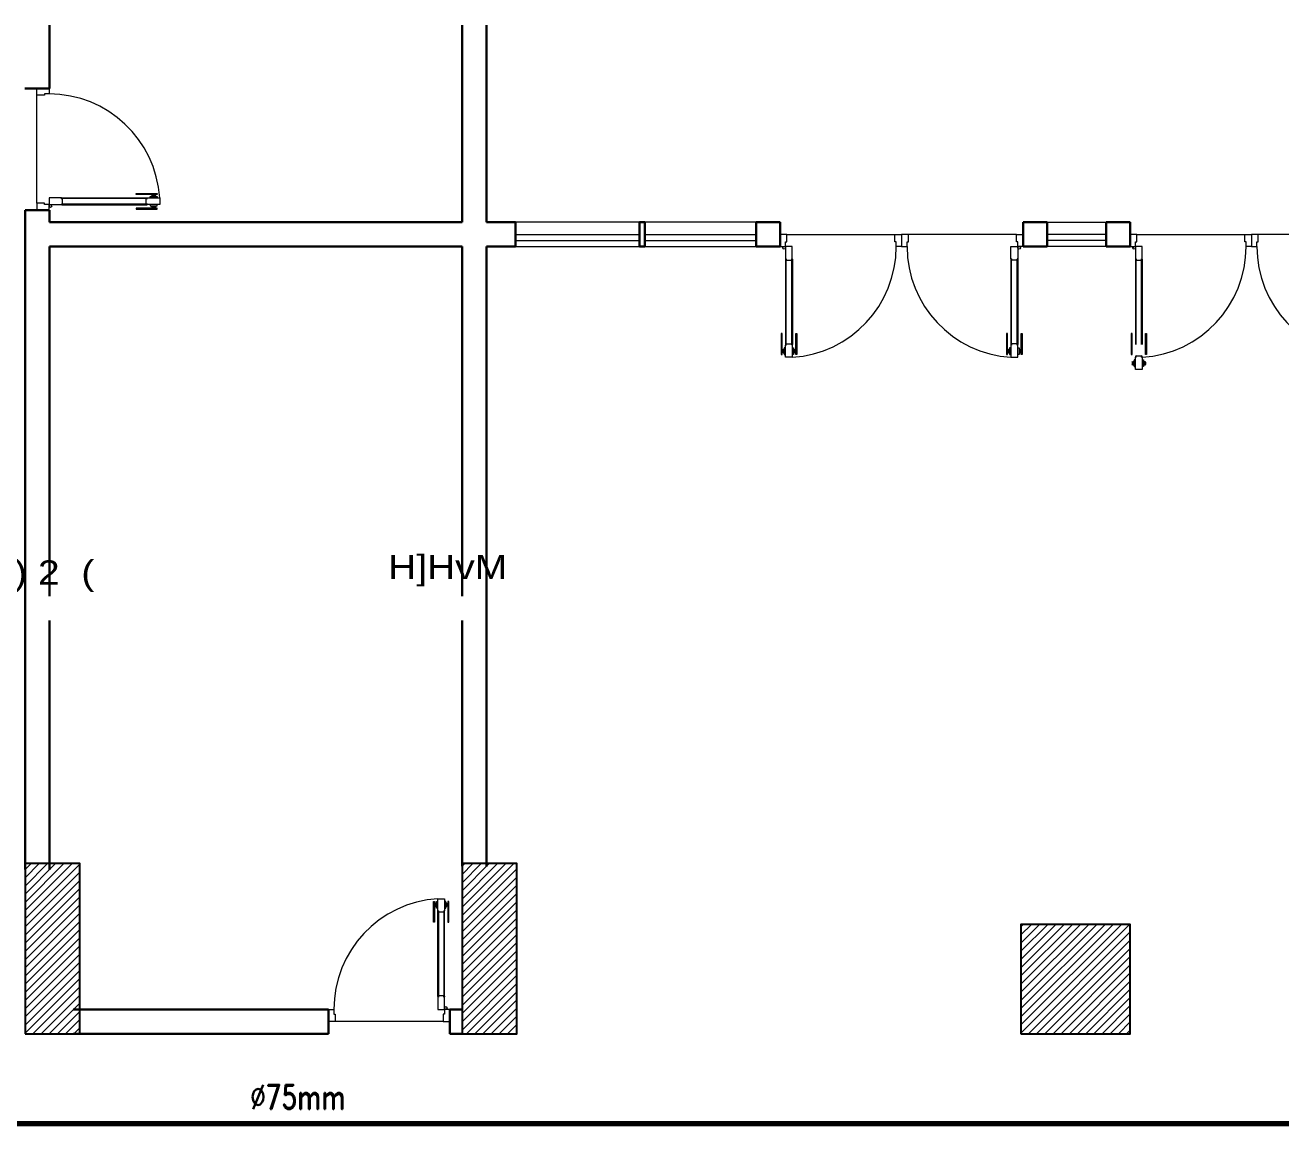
# Model space of a CAD drawing. Extents: x 800 to 995, y 398 to 804.
# Drawn here: x 881.89 to 892.23, y 787.97 to 797.01 of the extents above; entities that cross this region are included whole.
import ezdxf

# ---------------------------------------------------------------- set-up
doc = ezdxf.new("R2010")
doc.units = 0
doc.header["$MEASUREMENT"] = 0
for name, color, linetype, lineweight in [('Column', 6, 'CONTINUOUS', 25), ('DOOR', 30, 'CONTINUOUS', 9), ('hatch', 252, 'CONTINUOUS', 9), ('P-C-WATER', 5, 'CONTINUOUS', 70), ('P-TEXT', 1, 'CONTINUOUS', 25), ('text', 72, 'CONTINUOUS', 15), ('Wall', 252, 'CONTINUOUS', 30), ('WINDOW', 252, 'CONTINUOUS', 5)]:
    doc.layers.add(name, color=color, linetype=linetype, lineweight=lineweight)
doc.styles.add('ROMANC', font='romand.shx')
doc.styles.add('SOSA2', font='SOSA.shx', dxfattribs={"width": 0.8})
pattern_1 = [(45, (1091.292394, 461.191326), (-0.0336759605, 0.0336759605), [])]

msp = doc.modelspace()

# ---------------------------------------------------------------- hatches: boundary and pattern name
at = {"layer": 'hatch'}
h = msp.add_hatch(dxfattribs=at)
h.set_pattern_fill('ANSI31', color=252, scale=0.015, style=0)
h.set_pattern_definition(pattern_1)
h.paths.add_polyline_path([(881.888, 788.713), (882.338, 788.713), (882.338, 790.113), (881.888, 790.113)])
h = msp.add_hatch(dxfattribs=at)
h.set_pattern_fill('ANSI31', color=252, scale=0.015, style=0)
h.set_pattern_definition(pattern_1)
h.paths.add_polyline_path([(885.485, 788.713), (885.935, 788.713), (885.935, 790.113), (885.485, 790.113)])
h = msp.add_hatch(dxfattribs=at)
h.set_pattern_fill('ANSI31', color=252, scale=0.015, style=0)
h.set_pattern_definition([(45, (1117.517394, 466.491326), (-0.0336759605, 0.0336759605), [])])
h.paths.add_polyline_path([(890.085, 788.713), (890.985, 788.713), (890.985, 789.613), (890.085, 789.613)])

# ---------------------------------------------------------------- linework, layer by layer
at = {"layer": 'Column', "color": 252}
for points in [[(881.888, 788.713), (882.338, 788.713), (882.338, 790.113), (881.888, 790.113)], [(885.485, 788.713), (885.935, 788.713), (885.935, 790.113), (885.485, 790.113)], [(890.085, 788.713), (890.985, 788.713), (890.985, 789.613), (890.085, 789.613)]]:
    msp.add_lwpolyline(points, close=True, dxfattribs=at)
at = {"layer": 'DOOR', "color": 251}
for p, q in [((881.985, 795.547), (881.985, 796.436)), ((885.33, 788.813), (884.441, 788.813))]:
    msp.add_line(p, q, dxfattribs=at)
at = {"layer": 'DOOR', "color": 252}
for p, q in [((882.191, 795.592), (882.891, 795.592)), ((882.891, 795.587), (882.191, 795.587)), ((882.891, 795.54), (882.191, 795.54)), ((882.191, 795.535), (882.891, 795.535)), ((888.103, 795.291), (888.103, 795.191)), ((888.159, 795.291), (888.103, 795.291)), ((888.159, 795.291), (889.048, 795.291)), ((888.159, 795.229), (888.159, 795.291)), ((889.048, 795.229), (889.048, 795.291)), ((889.048, 795.291), (889.103, 795.291)), ((889.103, 795.291), (889.103, 795.191)), ((889.159, 795.291), (889.103, 795.291)), ((889.103, 795.291), (889.103, 795.191)), ((890.048, 795.291), (889.159, 795.291)), ((889.159, 795.229), (889.159, 795.291)), ((890.048, 795.229), (890.048, 795.291)), ((890.048, 795.291), (890.103, 795.291)), ((890.103, 795.291), (890.103, 795.191)), ((890.984, 795.291), (890.984, 795.191)), ((891.039, 795.291), (890.984, 795.291)), ((891.039, 795.291), (891.928, 795.291)), ((891.039, 795.229), (891.039, 795.291)), ((891.928, 795.229), (891.928, 795.291)), ((891.928, 795.291), (891.984, 795.291)), ((891.984, 795.291), (891.984, 795.191)), ((892.039, 795.291), (891.984, 795.291)), ((891.984, 795.291), (891.984, 795.191)), ((892.928, 795.291), (892.039, 795.291)), ((892.039, 795.229), (892.039, 795.291)), ((888.103, 795.191), (888.148, 795.191)), ((888.148, 795.191), (888.148, 795.229)), ((888.148, 795.229), (888.159, 795.229)), ((888.203, 795.191), (888.148, 795.191)), ((888.148, 795.191), (888.148, 795.091)), ((888.203, 795.091), (888.203, 795.191)), ((889.059, 795.229), (889.048, 795.229)), ((889.059, 795.191), (889.059, 795.229)), ((889.103, 795.191), (889.059, 795.191)), ((889.103, 795.191), (889.148, 795.191)), ((889.148, 795.191), (889.148, 795.229)), ((889.148, 795.229), (889.159, 795.229)), ((890.003, 795.091), (890.003, 795.191)), ((890.003, 795.191), (890.059, 795.191)), ((890.059, 795.229), (890.048, 795.229)), ((890.059, 795.191), (890.059, 795.229)), ((890.059, 795.191), (890.059, 795.091)), ((890.103, 795.191), (890.059, 795.191)), ((890.984, 795.191), (891.028, 795.191)), ((891.009, 795.191), (891.009, 795.181)), ((891.028, 795.191), (891.028, 795.229)), ((891.028, 795.229), (891.039, 795.229)), ((891.084, 795.191), (891.028, 795.191)), ((891.028, 795.191), (891.028, 795.091)), ((891.084, 795.091), (891.084, 795.191)), ((891.939, 795.229), (891.928, 795.229)), ((891.939, 795.191), (891.939, 795.229)), ((891.984, 795.191), (891.939, 795.191)), ((891.984, 795.191), (892.028, 795.191)), ((892.028, 795.191), (892.028, 795.229)), ((892.028, 795.229), (892.039, 795.229)), ((888.147, 795.086), (888.147, 794.386)), ((888.148, 795.091), (888.152, 795.091)), ((888.152, 795.091), (888.152, 795.08)), ((888.152, 795.091), (888.152, 795.081)), ((888.152, 794.386), (888.152, 795.086)), ((888.152, 795.08), (888.199, 795.08)), ((888.199, 795.08), (888.199, 795.091)), ((888.199, 795.091), (888.203, 795.091)), ((888.199, 795.091), (888.199, 795.081)), ((888.199, 794.386), (888.199, 795.086)), ((888.204, 795.086), (888.204, 794.386)), ((890.008, 795.091), (890.003, 795.091)), ((890.003, 795.086), (890.003, 794.386)), ((890.008, 795.08), (890.008, 795.091)), ((890.008, 795.091), (890.008, 795.081)), ((890.008, 794.386), (890.008, 795.086)), ((890.054, 795.08), (890.008, 795.08)), ((890.054, 795.091), (890.054, 795.08)), ((890.059, 795.091), (890.054, 795.091)), ((890.054, 795.091), (890.054, 795.081)), ((890.054, 794.386), (890.054, 795.086)), ((890.059, 795.086), (890.059, 794.386)), ((891.028, 795.091), (891.033, 795.091)), ((891.028, 795.086), (891.028, 794.386)), ((891.033, 795.091), (891.033, 795.08)), ((891.033, 794.386), (891.033, 795.086)), ((891.033, 795.08), (891.079, 795.08)), ((891.079, 795.08), (891.079, 795.091)), ((891.079, 795.091), (891.084, 795.091)), ((891.079, 795.091), (891.079, 795.081)), ((891.079, 794.386), (891.079, 795.086)), ((891.084, 795.086), (891.084, 794.386)), ((888.119, 794.475), (888.111, 794.475)), ((888.111, 794.475), (888.111, 794.303)), ((888.119, 794.303), (888.119, 794.475)), ((888.232, 794.475), (888.24, 794.475)), ((888.232, 794.303), (888.232, 794.475)), ((888.24, 794.475), (888.24, 794.303)), ((889.975, 794.475), (889.967, 794.475)), ((889.967, 794.475), (889.967, 794.303)), ((889.975, 794.303), (889.975, 794.475)), ((890.087, 794.475), (890.095, 794.475)), ((890.087, 794.303), (890.087, 794.475)), ((890.095, 794.475), (890.095, 794.303)), ((891, 794.475), (890.992, 794.475)), ((890.992, 794.475), (890.992, 794.303)), ((891, 794.303), (891, 794.475)), ((891.112, 794.475), (891.12, 794.475)), ((891.112, 794.303), (891.112, 794.475)), ((891.12, 794.475), (891.12, 794.303)), ((888.111, 794.303), (888.119, 794.303)), ((888.119, 794.34), (888.119, 794.321)), ((888.125, 794.32), (888.125, 794.341)), ((888.125, 794.341), (888.131, 794.341)), ((888.125, 794.321), (888.125, 794.34)), ((888.131, 794.32), (888.125, 794.32)), ((888.137, 794.348), (888.131, 794.348)), ((888.131, 794.348), (888.131, 794.313)), ((888.131, 794.341), (888.131, 794.32)), ((888.131, 794.313), (888.137, 794.313)), ((888.148, 794.358), (888.137, 794.358)), ((888.137, 794.358), (888.137, 794.303)), ((888.137, 794.303), (888.148, 794.303)), ((888.148, 794.28), (888.148, 794.38)), ((888.148, 794.38), (888.152, 794.38)), ((888.152, 794.381), (888.152, 794.391)), ((888.152, 794.38), (888.152, 794.391)), ((888.152, 794.391), (888.199, 794.391)), ((888.199, 794.381), (888.199, 794.391)), ((888.199, 794.391), (888.199, 794.38)), ((888.199, 794.38), (888.203, 794.38)), ((888.203, 794.38), (888.203, 794.28)), ((888.203, 794.358), (888.214, 794.358)), ((888.214, 794.303), (888.203, 794.303)), ((888.214, 794.358), (888.214, 794.303)), ((888.214, 794.348), (888.22, 794.348)), ((888.22, 794.313), (888.214, 794.313)), ((888.22, 794.348), (888.22, 794.313)), ((888.226, 794.341), (888.22, 794.341)), ((888.22, 794.341), (888.22, 794.32)), ((888.22, 794.32), (888.226, 794.32)), ((888.226, 794.32), (888.226, 794.341)), ((888.226, 794.321), (888.226, 794.34)), ((888.232, 794.34), (888.232, 794.321)), ((888.24, 794.303), (888.232, 794.303)), ((889.967, 794.303), (889.975, 794.303)), ((889.975, 794.34), (889.975, 794.321)), ((889.98, 794.32), (889.98, 794.341)), ((889.98, 794.341), (889.987, 794.341)), ((889.98, 794.321), (889.98, 794.34)), ((889.987, 794.32), (889.98, 794.32)), ((889.992, 794.348), (889.987, 794.348)), ((889.987, 794.348), (889.987, 794.313)), ((889.987, 794.341), (889.987, 794.32)), ((889.987, 794.313), (889.992, 794.313)), ((890.003, 794.358), (889.992, 794.358)), ((889.992, 794.358), (889.992, 794.303)), ((889.992, 794.303), (890.003, 794.303)), ((890.008, 794.38), (890.003, 794.38)), ((890.003, 794.38), (890.003, 794.28)), ((890.008, 794.381), (890.008, 794.391)), ((890.054, 794.391), (890.008, 794.391)), ((890.008, 794.391), (890.008, 794.38)), ((890.054, 794.381), (890.054, 794.391)), ((890.054, 794.38), (890.054, 794.391)), ((890.059, 794.38), (890.054, 794.38)), ((890.059, 794.28), (890.059, 794.38)), ((890.059, 794.358), (890.07, 794.358)), ((890.07, 794.303), (890.059, 794.303)), ((890.07, 794.358), (890.07, 794.303)), ((890.07, 794.348), (890.075, 794.348)), ((890.075, 794.313), (890.07, 794.313)), ((890.075, 794.348), (890.075, 794.313)), ((890.082, 794.341), (890.075, 794.341)), ((890.075, 794.341), (890.075, 794.32)), ((890.075, 794.32), (890.082, 794.32)), ((890.082, 794.32), (890.082, 794.341)), ((890.082, 794.321), (890.082, 794.34)), ((890.087, 794.34), (890.087, 794.321)), ((890.095, 794.303), (890.087, 794.303)), ((890.992, 794.303), (891, 794.303)), ((891.12, 794.303), (891.112, 794.303)), ((888.203, 794.28), (888.148, 794.28)), ((890.003, 794.28), (890.059, 794.28)), ((891, 794.24), (891, 794.221)), ((891.005, 794.22), (891.005, 794.241)), ((891.005, 794.241), (891.012, 794.241)), ((891.005, 794.221), (891.005, 794.24)), ((891.012, 794.22), (891.005, 794.22)), ((891.017, 794.248), (891.012, 794.248)), ((891.012, 794.248), (891.012, 794.213)), ((891.012, 794.241), (891.012, 794.22)), ((891.012, 794.213), (891.017, 794.213)), ((891.028, 794.258), (891.017, 794.258)), ((891.017, 794.258), (891.017, 794.203)), ((891.017, 794.203), (891.028, 794.203)), ((891.028, 794.18), (891.028, 794.28)), ((891.028, 794.28), (891.033, 794.28)), ((891.033, 794.281), (891.033, 794.291)), ((891.033, 794.28), (891.033, 794.291)), ((891.033, 794.291), (891.079, 794.291)), ((891.079, 794.281), (891.079, 794.291)), ((891.079, 794.291), (891.079, 794.28)), ((891.079, 794.28), (891.084, 794.28)), ((891.084, 794.28), (891.084, 794.18)), ((891.084, 794.258), (891.095, 794.258)), ((891.095, 794.203), (891.084, 794.203)), ((891.095, 794.258), (891.095, 794.203)), ((891.095, 794.248), (891.1, 794.248)), ((891.1, 794.213), (891.095, 794.213)), ((891.1, 794.248), (891.1, 794.213)), ((891.107, 794.241), (891.1, 794.241)), ((891.1, 794.241), (891.1, 794.22)), ((891.1, 794.22), (891.107, 794.22)), ((891.107, 794.22), (891.107, 794.241)), ((891.107, 794.221), (891.107, 794.24)), ((891.112, 794.24), (891.112, 794.221)), ((891.084, 794.18), (891.028, 794.18)), ((885.285, 789.019), (885.285, 789.719)), ((885.29, 789.719), (885.29, 789.019)), ((885.336, 789.719), (885.336, 789.019)), ((885.341, 789.019), (885.341, 789.719))]:
    msp.add_line(p, q, dxfattribs=at)
at = {"layer": 'DOOR', "color": 5}
for points in [[(881.985, 796.491), (882.085, 796.491), (882.085, 796.447), (882.047, 796.447), (882.047, 796.436), (881.985, 796.436)], [(881.985, 795.491), (882.085, 795.491), (882.085, 795.536), (882.047, 795.536), (882.047, 795.547), (881.985, 795.547)], [(882.185, 795.54), (882.196, 795.54), (882.196, 795.587), (882.185, 795.587), (882.185, 795.591), (882.085, 795.591), (882.085, 795.591), (882.085, 795.536), (882.185, 795.536)], [(882.896, 795.54), (882.885, 795.54), (882.885, 795.587), (882.896, 795.587), (882.896, 795.591), (882.996, 795.591), (882.996, 795.591), (882.996, 795.536), (882.896, 795.536)], [(885.336, 789.724), (885.336, 789.713), (885.29, 789.713), (885.29, 789.724), (885.285, 789.724), (885.285, 789.824), (885.285, 789.824), (885.341, 789.824), (885.341, 789.724)], [(885.336, 789.013), (885.336, 789.024), (885.29, 789.024), (885.29, 789.013), (885.285, 789.013), (885.285, 788.913), (885.285, 788.913), (885.341, 788.913), (885.341, 789.013)], [(884.385, 788.813), (884.385, 788.913), (884.43, 788.913), (884.43, 788.875), (884.441, 788.875), (884.441, 788.813)], [(885.385, 788.813), (885.385, 788.913), (885.341, 788.913), (885.341, 788.875), (885.33, 788.875), (885.33, 788.813)]]:
    msp.add_lwpolyline(points, close=True, dxfattribs=at)
for points in [[(882.196, 795.587), (882.196, 795.587, 1), (882.186, 795.587)], [(882.886, 795.587), (882.886, 795.587, -1), (882.896, 795.587)], [(882.196, 795.54), (882.196, 795.54, -1), (882.186, 795.54)], [(882.886, 795.54), (882.886, 795.54, 1), (882.896, 795.54)], [(885.29, 789.714), (885.29, 789.714, -1), (885.29, 789.724)], [(885.336, 789.714), (885.336, 789.714, 1), (885.336, 789.724)], [(885.29, 789.024), (885.29, 789.024, 1), (885.29, 789.014)], [(885.336, 789.024), (885.336, 789.024, -1), (885.336, 789.014)]]:
    msp.add_lwpolyline(points, format="xyb", close=True, dxfattribs=at)
at = {"layer": 'DOOR', "color": 1}
for points in [[(882.802, 795.62), (882.802, 795.628), (882.974, 795.628), (882.974, 795.62)], [(882.956, 795.608), (882.956, 795.614), (882.936, 795.614), (882.936, 795.608)], [(882.802, 795.507), (882.802, 795.499), (882.974, 795.499), (882.974, 795.507)], [(882.956, 795.519), (882.956, 795.513), (882.936, 795.513), (882.936, 795.519)], [(885.257, 789.63), (885.249, 789.63), (885.249, 789.802), (885.257, 789.802)], [(885.269, 789.784), (885.262, 789.784), (885.262, 789.764), (885.269, 789.764)], [(885.357, 789.784), (885.364, 789.784), (885.364, 789.764), (885.357, 789.764)], [(885.369, 789.63), (885.377, 789.63), (885.377, 789.802), (885.369, 789.802)]]:
    msp.add_lwpolyline(points, close=True, dxfattribs=at)
at = {"layer": 'DOOR', "color": 5}
for points in [[(882.918, 795.591), (882.918, 795.602), (882.974, 795.602), (882.974, 795.591)], [(885.285, 789.747), (885.274, 789.747), (885.274, 789.802), (885.285, 789.802)]]:
    msp.add_lwpolyline(points, dxfattribs=at)
at = {"layer": 'DOOR', "color": 1}
for points in [[(882.929, 795.602), (882.929, 795.608), (882.963, 795.608), (882.963, 795.602)], [(882.918, 795.536), (882.918, 795.525), (882.974, 795.525), (882.974, 795.536)], [(882.929, 795.525), (882.929, 795.519), (882.963, 795.519), (882.963, 795.525)], [(885.274, 789.757), (885.269, 789.757), (885.269, 789.791), (885.274, 789.791)], [(885.341, 789.747), (885.352, 789.747), (885.352, 789.802), (885.341, 789.802)], [(885.352, 789.757), (885.357, 789.757), (885.357, 789.791), (885.352, 789.791)]]:
    msp.add_lwpolyline(points, dxfattribs=at)
for points in [[(882.956, 795.62, -1), (882.956, 795.614), (882.956, 795.614), (882.936, 795.614), (882.936, 795.614, -1), (882.936, 795.62), (882.936, 795.62)], [(882.956, 795.507, 1), (882.956, 795.513), (882.956, 795.513), (882.936, 795.513), (882.936, 795.513, 1), (882.936, 795.507), (882.936, 795.507)], [(885.257, 789.784, -1), (885.262, 789.784), (885.262, 789.784), (885.262, 789.764), (885.262, 789.764, -1), (885.257, 789.764), (885.257, 789.764)], [(885.369, 789.784, 1), (885.364, 789.784), (885.364, 789.784), (885.364, 789.764), (885.364, 789.764, 1), (885.369, 789.764), (885.369, 789.764)]]:
    msp.add_lwpolyline(points, format="xyb", close=True, dxfattribs=at)
at = {"layer": 'DOOR', "color": 5}
for centre in [(882.096, 795.525), (885.352, 788.925)]:
    msp.add_circle(centre, 0.0111, dxfattribs=at)
at = {"layer": 'DOOR', "color": 252}
for centre in [(888.137, 795.18), (890.07, 795.18), (891.017, 795.18)]:
    msp.add_circle(centre, 0.0111, dxfattribs=at)
for centre, radius, start, end in [((882.085, 795.534), 0.913, 3.6023, 90), ((888.146, 795.191), 0.913, 273.6023, 0), ((890.061, 795.191), 0.913, 180, 266.3977), ((891.009, 795.186), 0.00496, 90, 270), ((891.026, 795.191), 0.913, 273.6023, 0), ((892.941, 795.191), 0.913, 180, 266.3977), ((888.152, 795.086), 0.00496, 90, 270), ((888.199, 795.086), 0.00496, 270, 90), ((890.008, 795.086), 0.00496, 90, 270), ((890.054, 795.086), 0.00496, 270, 90), ((891.079, 795.086), 0.00496, 270, 90), ((888.122, 794.34), 0.00264, 0, 180), ((888.122, 794.321), 0.00264, 180, 0), ((888.152, 794.386), 0.00496, 90, 270), ((888.199, 794.386), 0.00496, 270, 90), ((888.229, 794.34), 0.00264, 0, 180), ((888.229, 794.321), 0.00264, 180, 0), ((889.978, 794.34), 0.00264, 0, 180), ((889.978, 794.321), 0.00264, 180, 0), ((890.008, 794.386), 0.00496, 90, 270), ((890.054, 794.386), 0.00496, 270, 90), ((890.085, 794.34), 0.00264, 0, 180), ((890.085, 794.321), 0.00264, 180, 0), ((891.002, 794.24), 0.00264, 0, 180), ((891.002, 794.221), 0.00264, 180, 0), ((891.033, 794.286), 0.00496, 90, 270), ((891.079, 794.286), 0.00496, 270, 90), ((891.109, 794.24), 0.00264, 0, 180), ((891.109, 794.221), 0.00264, 180, 0), ((885.343, 788.913), 0.913, 93.6023, 180)]:
    msp.add_arc(centre, radius, start, end, dxfattribs=at)
at = {"layer": 'P-C-WATER', "linetype": 'Continuous'}
msp.add_line((914.188, 787.971), (870.959, 787.971), dxfattribs=at)
at = {"layer": 'Wall', "color": 252, "linetype": 'Continuous'}
for p, q in [((882.088, 796.491), (882.088, 797.013)), ((885.485, 795.391), (885.485, 797.013)), ((885.685, 795.391), (885.685, 797.013)), ((885.685, 795.391), (885.685, 797.013)), ((882.088, 796.491), (881.885, 796.491)), ((882.085, 795.491), (881.888, 795.491)), ((881.888, 790.064), (881.888, 795.491)), ((882.088, 795.391), (882.088, 795.491)), ((882.088, 795.391), (885.485, 795.391)), ((885.685, 795.391), (885.925, 795.391)), ((885.925, 795.391), (885.925, 795.191)), ((886.945, 795.391), (886.989, 795.391)), ((886.945, 795.191), (886.945, 795.391)), ((886.989, 795.391), (886.989, 795.191)), ((887.906, 795.391), (888.103, 795.391)), ((887.906, 795.191), (887.906, 795.391)), ((888.103, 795.391), (888.103, 795.191)), ((890.3, 795.391), (890.103, 795.391)), ((890.103, 795.391), (890.103, 795.191)), ((890.3, 795.191), (890.3, 795.391)), ((890.984, 795.391), (890.787, 795.391)), ((890.787, 795.391), (890.787, 795.191)), ((890.984, 795.191), (890.984, 795.391)), ((885.485, 795.191), (882.088, 795.191)), ((882.088, 792.313), (882.088, 795.191)), ((885.485, 792.313), (885.485, 795.191)), ((885.925, 795.191), (885.685, 795.191)), ((885.685, 795.191), (885.685, 790.089)), ((886.989, 795.191), (886.945, 795.191)), ((888.103, 795.191), (887.906, 795.191)), ((890.103, 795.191), (890.3, 795.191)), ((890.787, 795.191), (890.984, 795.191)), ((882.088, 790.062), (882.088, 792.113)), ((885.485, 790.091), (885.485, 792.113)), ((882.285, 788.913), (884.385, 788.913)), ((884.385, 788.913), (884.385, 788.713)), ((885.385, 788.913), (885.485, 788.913)), ((885.385, 788.913), (885.385, 788.713)), ((882.285, 788.713), (884.385, 788.713)), ((885.385, 788.713), (885.485, 788.713))]:
    msp.add_line(p, q, dxfattribs=at)
at = {"layer": 'WINDOW', "color": 252}
for p, q in [((887.906, 795.391), (885.925, 795.391)), ((890.3, 795.391), (890.787, 795.391)), ((885.925, 795.291), (886.945, 795.291)), ((885.925, 795.241), (886.945, 795.241)), ((886.989, 795.291), (887.906, 795.291)), ((886.989, 795.241), (887.906, 795.241)), ((890.787, 795.291), (890.3, 795.291)), ((890.787, 795.241), (890.3, 795.241)), ((885.925, 795.191), (887.906, 795.191)), ((890.787, 795.191), (890.3, 795.191))]:
    msp.add_line(p, q, dxfattribs=at)

# ---------------------------------------------------------------- texts
at = {"layer": 'P-TEXT', "color": 41, "style": 'ROMANC', "width": 0.75}
msp.add_text('%%C75mm', height=0.2, dxfattribs=at).set_placement((883.742, 788.093))
at = {"layer": 'text', "color": 252, "style": 'SOSA2', "width": 1.2}
for s, p in [('H]HvM', (884.876, 792.454)), ('loh>K ) 2  (', (880.879, 792.409))]:
    msp.add_text(s, height=0.2, dxfattribs=at).set_placement(p)

doc.saveas('drawing.dxf')
